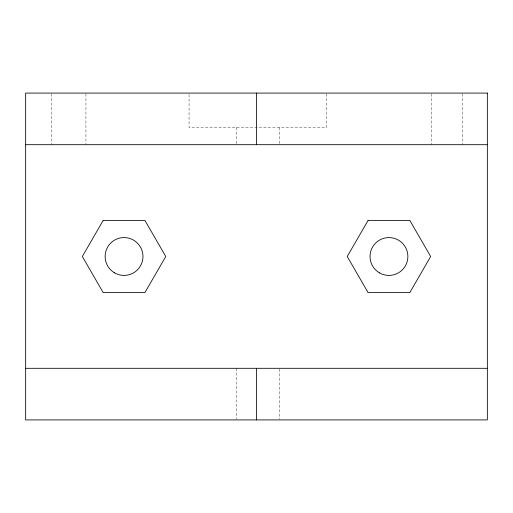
<?xml version="1.0" encoding="UTF-8"?>
<svg xmlns="http://www.w3.org/2000/svg" width="513" height="513" viewBox="0 0 513 513"><rect width="100%" height="100%" fill="white"/><g stroke="black" fill="none" stroke-linecap="round" stroke-linejoin="round"><path stroke-width="0.38" stroke-dasharray="2.56 1.92" d="M462.623 93.879L462.623 144.692M431.542 93.879L431.542 144.692M326.672 93.885L326.672 127.487L189.066 127.487L189.066 93.885M279.373 127.487L279.373 144.692M279.373 369.103L279.373 419.121M236.365 127.487L236.365 144.692M236.365 368.308L236.365 419.121M85.927 93.879L85.927 144.692M51.377 93.879L51.377 144.692"/><path stroke-width="0.77" d="M25.65 144.692L487.35 144.692M25.65 368.308L487.35 368.308M256.5 93.084L256.5 144.692M256.5 368.308L256.5 419.916M103.196 220.378L82.337 256.5L103.196 292.622L144.903 292.622L165.763 256.5L144.903 220.378L103.196 220.378M368.097 220.378L347.237 256.5L368.097 292.622L409.804 292.622L430.663 256.5L409.804 220.378L368.097 220.378M487.35 93.084L25.65 93.084L25.65 419.916L487.35 419.916L487.35 93.084M379.492 272.884A18.923 18.923 0 0 0 407.873 256.5A18.923 18.923 0 0 0 379.492 240.116A18.923 18.923 0 0 0 379.492 272.884M114.271 272.698A18.923 18.923 0 0 0 142.967 256.866A18.923 18.923 0 0 0 114.912 239.93A18.923 18.923 0 0 0 114.271 272.698"/></g></svg>
